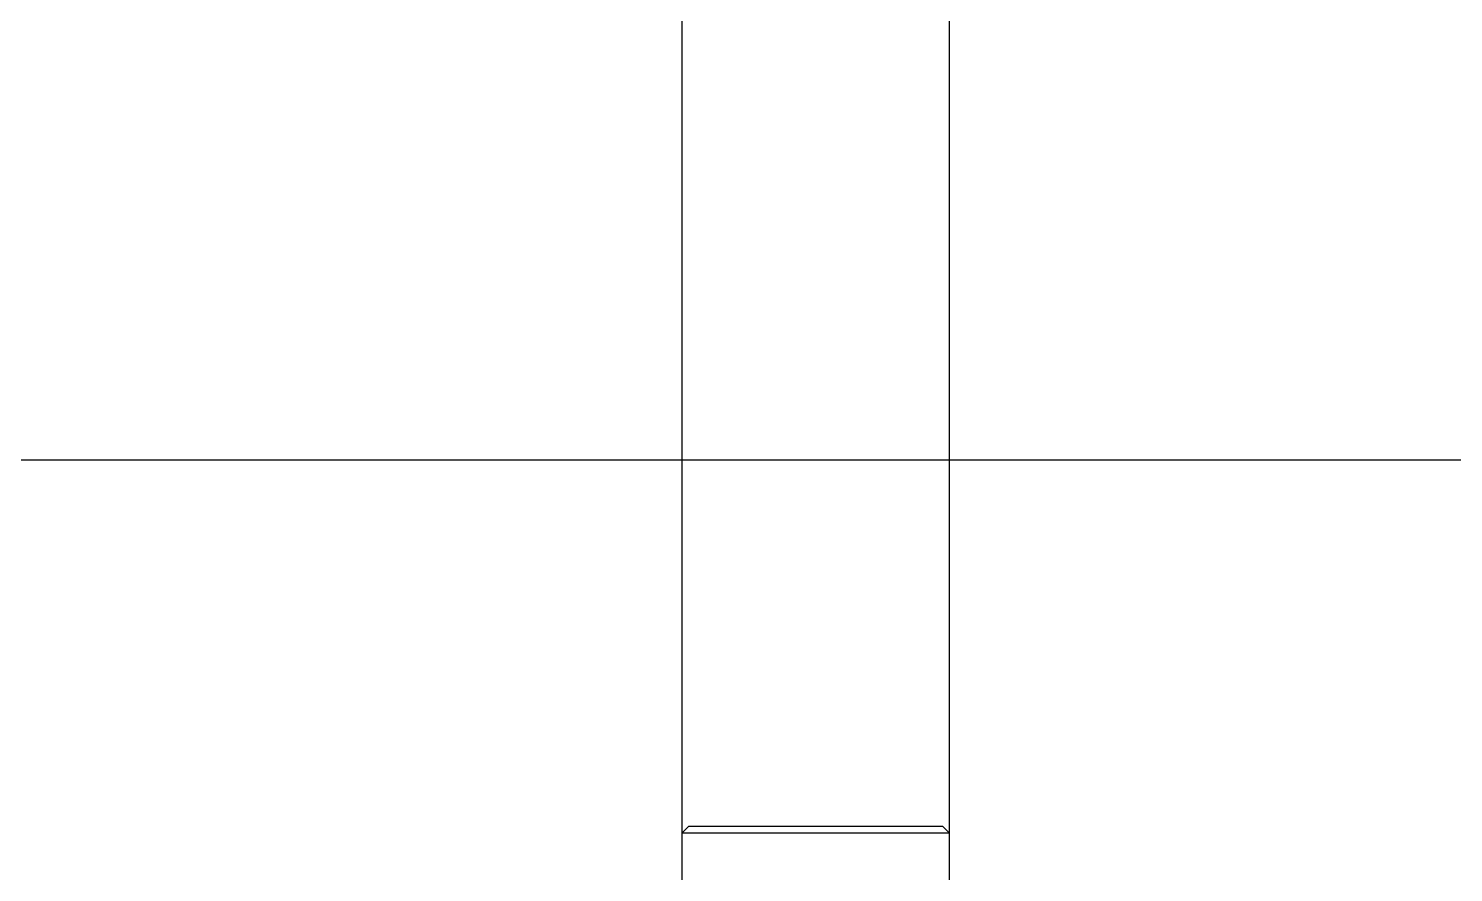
# Model space of a CAD drawing. Header units: metres. Extents: x 0 to 21025, y 0 to 14850.
# Drawn here: x 4817 to 4918.4, y 9092.2 to 9152.3 of the extents above; entities that cross this region are included whole.
import ezdxf

# ---------------------------------------------------------------- set-up
doc = ezdxf.new("R2010")
doc.units = ezdxf.units.M
doc.header["$LTSCALE"] = 25
doc.linetypes.add('HIDDEN2', pattern=[4.7625, 3.175, -1.5875])
doc.layers.add('SL4', color=4, linetype='Continuous')
doc.layers.add('ST1', color=7, linetype='HIDDEN2')

msp = doc.modelspace()

# ---------------------------------------------------------------- linework, layer by layer
at = {"layer": 'SL4'}
for p, q in [((4863.502, 9261.149), (4863.502, 9121.619)), ((4882.552, 9121.619), (4882.552, 9261.149)), ((4210.539, 9121.619), (5535.514, 9121.619))]:
    msp.add_line(p, q, dxfattribs=at)
at = {"layer": 'ST1'}
for p, q in [((4863.502, 9121.619), (4863.502, 9095.029)), ((4882.552, 9095.029), (4882.552, 9121.619)), ((4864.002, 9095.529), (4863.502, 9095.029)), ((4864.002, 9095.529), (4882.052, 9095.529)), ((4882.552, 9095.029), (4882.052, 9095.529)), ((4882.552, 9095.029), (4863.502, 9095.029)), ((4863.502, 9095.029), (4863.502, 9091.029)), ((4882.552, 9091.029), (4882.552, 9095.029))]:
    msp.add_line(p, q, dxfattribs=at)

doc.saveas('drawing.dxf')
